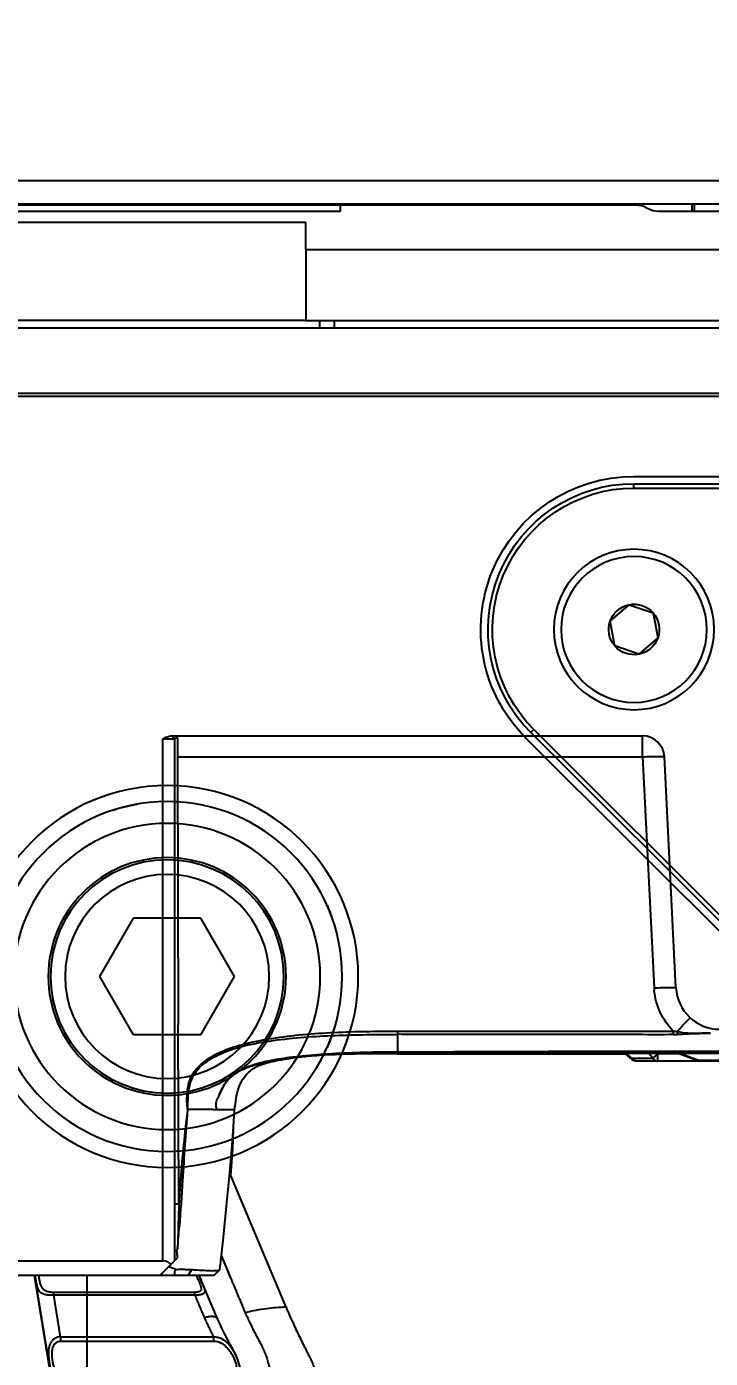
# Model space of a CAD drawing. Header units: millimetres. Extents: x -73584 to -37571, y -61249 to -50748.
# Drawn here: x -54250.9 to -54204, y -59262 to -59170.6 of the extents above; entities that cross this region are included whole.
import ezdxf

# ---------------------------------------------------------------- set-up
doc = ezdxf.new("R2010")
doc.units = ezdxf.units.MM
doc.header["$LTSCALE"] = 200
doc.header["$PDSIZE"] = -1
doc.linetypes.add('DOT_CENTER', pattern=[14, 12, -1, 0, -1])
for name, color, linetype in [('1', 7, 'Continuous'), ('_X2_56FE5C42_X0__01_3127', 7, 'Continuous'), ('DIM', 3, 'Continuous')]:
    doc.layers.add(name, color=color, linetype=linetype)
doc.styles.add('TSSD_Dimension', font='tssdeng.shx', dxfattribs={"width": 0.7, "bigfont": 'hztxt.shx'})
doc.dimstyles.new('TSSD_20_20', dxfattribs={"dimtxt": 60, "dimasz": 20, "dimexe": 20, "dimexo": 50, "dimgap": 20, "dimtad": 1, "dimdec": 0, "dimzin": 0, "dimdsep": 46, "dimtxsty": 'TSSD_Dimension', "dimblk": 'ARCHTICK', "dimcen": 0, "dimdle": 20, "dimclrt": 7, "dimadec": 0, "dimazin": 0, "dimtfac": 1, "dimtdec": 0, "dimtix": 1, "dimtmove": 2, "dimatfit": 3, "dimfxl": 1, "dimtolj": 1, "dimtzin": 0, "dimarcsym": 0})

# ---------------------------------------------------------------- blocks, each defined once
blk = doc.blocks.new('12586')
at = {"color": 7, "linetype": 'Continuous'}
for p, q in [((-40371.546, -54854.821), (-40121.746, -54854.821)), ((-40371.546, -54856.421), (-40121.746, -54856.421)), ((-40296.524, -54856.521), (-40371.233, -54856.521)), ((-40337.958, -54856.521), (-40337.958, -54856.421)), ((-40335.335, -54856.421), (-40335.335, -54856.521)), ((-40334.56, -54856.421), (-40334.56, -54856.521)), ((-40333.401, -54856.521), (-40333.401, -54856.421)), ((-40333.147, -54856.521), (-40333.147, -54856.421)), ((-40316.768, -54856.921), (-40316.768, -54856.521)), ((-40295.808, -54856.69), (-40295.684, -54856.752)), ((-40292.652, -54856.921), (-40292.652, -54856.421)), ((-40292.525, -54856.421), (-40292.525, -54856.921)), ((-40349.524, -54856.921), (-40316.768, -54856.921)), ((-40294.968, -54856.921), (-40265.324, -54856.921)), ((-40347.146, -54857.693), (-40319.146, -54857.693)), ((-40319.146, -54859.55), (-40319.146, -54857.693)), ((-40319.146, -54859.55), (-40319.146, -54864.421)), ((-40319.146, -54859.55), (-40174.146, -54859.55)), ((-40370.397, -54864.921), (-39872.897, -54864.921)), ((-40319.146, -54864.421), (-40367.74, -54864.421)), ((-40319.146, -54864.421), (-40146.146, -54864.421)), ((-40318.207, -54864.421), (-40318.199, -54864.921)), ((-40317.207, -54864.421), (-40317.199, -54864.921)), ((-40328.947, -54928.921), (-40328.947, -54893.121)), ((-40328.947, -54893.121), (-40328.256, -54893.121)), ((-40328.347, -54892.921), (-40296.061, -54892.921)), ((-40328.147, -54893.223), (-40328.147, -54928.921)), ((-40327.947, -54893.039), (-40327.947, -54894.357)), ((-40296.061, -54894.357), (-40296.061, -54892.921)), ((-40327.947, -54894.357), (-40327.897, -54912.721)), ((-40327.947, -54894.357), (-40296.061, -54894.357)), ((-40296.061, -54894.357), (-40295.265, -54910.201)), ((-40293.767, -54910.19), (-40294.563, -54894.346)), ((-40327.847, -54925.037), (-40327.897, -54912.721)), ((-40312.858, -54913.172), (-40312.858, -54913.389)), ((-40312.858, -54913.172), (-40293.938, -54913.172)), ((-40293.938, -54913.4), (-40293.938, -54913.172)), ((-40312.858, -54913.39), (-40312.858, -54914.683)), ((-40318.749, -54914.859), (-40318.566, -54914.845)), ((-40312.858, -54914.689), (-40312.858, -54914.722)), ((-40312.858, -54914.695), (-40312.858, -54914.722)), ((-40297.719, -54914.722), (-40297.258, -54914.722)), ((-40297.719, -54914.723), (-40297.258, -54914.723)), ((-40320.498, -54932.111), (-40324.361, -54922.919)), ((-40329.147, -54929.921), (-40327.959, -54928.734)), ((-40324.93, -54928.605), (-40324.699, -54929.153)), ((-40324.868, -54928.751), (-40324.699, -54929.153)), ((-40339.347, -54928.921), (-40328.947, -54928.921)), ((-40327.289, -54929.512), (-40327.118, -54929.514)), ((-40327.196, -54929.922), (-40326.959, -54929.52)), ((-40325.448, -54929.921), (-40325.034, -54929.544)), ((-40325.034, -54929.544), (-40325.033, -54929.539)), ((-40324.699, -54929.153), (-40324.537, -54929.538)), ((-40324.699, -54929.153), (-40324.537, -54929.538)), ((-40324.537, -54929.538), (-40324.385, -54929.9)), ((-40324.537, -54929.538), (-40324.24, -54930.245)), ((-40325.448, -54929.921), (-40339.147, -54929.921)), ((-40337.754, -54929.921), (-40336.618, -54936.918)), ((-40337.737, -54929.921), (-40336.618, -54936.818)), ((-40325.688, -54931.713), (-40326.442, -54929.921)), ((-40324.385, -54929.9), (-40324.24, -54930.245)), ((-40326.745, -54931.088), (-40336.426, -54931.088)), ((-40335.962, -54934.141), (-40336.426, -54931.278)), ((-40326.745, -54931.278), (-40336.426, -54931.278)), ((-40326.745, -54931.278), (-40326.745, -54931.088)), ((-40325.186, -54932.91), (-40325.688, -54931.713)), ((-40325.186, -54932.91), (-40325.185, -54932.913)), ((-40335.962, -54934.141), (-40335.962, -54934.437)), ((-40335.962, -54934.141), (-40325.467, -54934.141)), ((-40335.962, -54934.437), (-40325.467, -54934.437))]:
    blk.add_line(p, q, dxfattribs=at)
for points in [[(-40324.02, -54918.559), (-40323.969, -54918.141), (-40323.892, -54917.637), (-40323.797, -54917.24), (-40323.688, -54916.925), (-40323.574, -54916.673), (-40323.461, -54916.474), (-40323.351, -54916.316), (-40323.246, -54916.188), (-40323.147, -54916.081), (-40323.054, -54915.992), (-40322.965, -54915.915), (-40322.881, -54915.849), (-40322.797, -54915.788), (-40322.717, -54915.734), (-40322.638, -54915.686), (-40322.563, -54915.642), (-40322.491, -54915.603), (-40322.421, -54915.569), (-40322.352, -54915.536), (-40322.283, -54915.506), (-40322.215, -54915.478), (-40322.147, -54915.452), (-40322.078, -54915.427), (-40322.009, -54915.403), (-40321.942, -54915.381), (-40321.874, -54915.36), (-40321.808, -54915.34), (-40321.744, -54915.321), (-40321.683, -54915.305), (-40321.624, -54915.289), (-40321.567, -54915.275), (-40321.51, -54915.262), (-40321.451, -54915.248), (-40321.392, -54915.235), (-40321.335, -54915.221), (-40321.282, -54915.208), (-40321.236, -54915.196), (-40321.197, -54915.186), (-40321.166, -54915.178), (-40321.139, -54915.172), (-40321.112, -54915.166), (-40321.086, -54915.161), (-40321.059, -54915.157), (-40321.032, -54915.153), (-40321.006, -54915.15), (-40320.98, -54915.148), (-40320.956, -54915.145), (-40320.928, -54915.142), (-40320.886, -54915.135), (-40320.837, -54915.127), (-40320.785, -54915.117), (-40320.731, -54915.107), (-40320.679, -54915.097), (-40320.625, -54915.087), (-40320.568, -54915.077), (-40320.508, -54915.067), (-40320.446, -54915.057), (-40320.381, -54915.047), (-40320.314, -54915.037), (-40320.244, -54915.027), (-40320.171, -54915.017), (-40320.095, -54915.007), (-40320.016, -54914.997)], [(-40321.001, -54915.15), (-40320.98, -54915.148), (-40320.951, -54915.145), (-40320.914, -54915.139), (-40320.87, -54915.133), (-40320.817, -54915.123), (-40320.76, -54915.113), (-40320.707, -54915.102), (-40320.653, -54915.092), (-40320.594, -54915.082), (-40320.532, -54915.071), (-40320.468, -54915.06), (-40320.402, -54915.05), (-40320.333, -54915.039), (-40320.26, -54915.029)], [(-40320.016, -54914.997), (-40319.849, -54914.975), (-40319.758, -54914.963), (-40319.66, -54914.951), (-40319.554, -54914.938), (-40319.441, -54914.925), (-40319.321, -54914.912), (-40319.194, -54914.899), (-40319.061, -54914.886), (-40318.92, -54914.873), (-40318.77, -54914.861), (-40318.611, -54914.848), (-40318.566, -54914.845)], [(-40318.636, -54914.85), (-40318.479, -54914.839), (-40318.381, -54914.833)], [(-40312.858, -54914.689), (-40305.891, -54914.689), (-40298.114, -54914.69), (-40290.673, -54914.687), (-40283.574, -54914.686), (-40276.823, -54914.695), (-40271.462, -54914.642)], [(-40325.03, -54929.544), (-40324.816, -54927.536), (-40324.574, -54925.178), (-40324.378, -54923.117), (-40324.222, -54921.317), (-40324.1, -54919.738), (-40324.019, -54918.559)], [(-40324.289, -54923.09), (-40324.258, -54922.762), (-40324.153, -54921.251), (-40324.094, -54919.884), (-40324.091, -54919.605)], [(-40323.617, -54936.587), (-40323.618, -54936.556), (-40323.633, -54936.355), (-40323.671, -54936.15), (-40323.73, -54935.94), (-40323.806, -54935.724), (-40323.899, -54935.497), (-40324.01, -54935.257), (-40324.145, -54934.994), (-40324.301, -54934.709), (-40324.471, -54934.393), (-40324.666, -54934.004), (-40324.868, -54933.585), (-40325.058, -54933.187), (-40325.185, -54932.913)]]:
    blk.add_lwpolyline(points, dxfattribs=at)
for centre, radius, start, end in [((-40296.524, -54858.121), 1.6, 63.43495, 90), ((-40294.968, -54855.321), 1.6, 243.43495, 270), ((-40296.061, -54894.421), 1.5, 2.87547, 90), ((-40290.585, -54909.949), 4.687, 183.09262, 185.01805), ((-40290.771, -54910.039), 3, 182.87547, 270), ((-40293.557, -54908.993), 4.196, 264.78754, 268.31473), ((-40290.963, -54962.368), 49.059, 90.52193, 91.39901), ((-40295.492, -54880.05), 33.386, 272.66808, 273.1496), ((-40316.322, -54945.584), 30.851, 95.70106, 97.35686), ((-40316.164, -54949.331), 34.569, 94.28837, 95.95561), ((-40231.797, -54930.615), 96.209, 172.79643, 175.6851), ((-39995.716, -54944.696), 332.561, 175.49092, 176.32824), ((-40223.078, -54931.324), 104.957, 175.65747, 176.566), ((-39854.737, -54940.317), 473.353, 178.14159, 178.35098), ((-40492.924, -54914.132), 165.581, 355.16072, 355.69958), ((-39849.247, -54940.67), 478.85, 178.32768, 178.49578), ((-40325.75, -54922.99), 6.921, 246.17275, 247.20999)]:
    blk.add_arc(centre, radius, start, end, dxfattribs=at)
blk.add_ellipse((-40328.947, -54929.721), major_axis=(0.8, 0), ratio=1, start_param=0.785398, end_param=1.570796, dxfattribs=at)
for points, knots in [([(-40328.947, -54893.121), (-40328.804, -54893.05), (-40328.612, -54892.951), (-40328.4, -54892.921), (-40328.347, -54892.921)], [0, 0, 0, 0, 0.749652, 1, 1, 1, 1]), ([(-40328.256, -54893.121), (-40328.256, -54893.071), (-40328.226, -54892.971), (-40328.129, -54892.921), (-40328.084, -54892.921)], [0, 0, 0, 0, 0.525942, 1, 1, 1, 1]), ([(-40328.256, -54893.121), (-40328.227, -54893.121), (-40328.161, -54893.13), (-40328.147, -54893.196), (-40328.147, -54893.223)], [0, 0, 0, 0, 0.514515, 1, 1, 1, 1]), ([(-40328.147, -54893.223), (-40328.147, -54893.176), (-40328.1, -54893.075), (-40327.997, -54893.039), (-40327.947, -54893.039)], [0, 0, 0, 0, 0.485541, 1, 1, 1, 1]), ([(-40296.061, -54894.357), (-40295.87, -54894.348), (-40295.593, -54894.336), (-40295.24, -54894.326), (-40295.017, -54894.322), (-40294.832, -54894.322), (-40294.697, -54894.325), (-40294.611, -54894.331), (-40294.576, -54894.338), (-40294.563, -54894.343), (-40294.563, -54894.346)], [0, 0, 0, 0, 0.38161, 0.554046, 0.705081, 0.829079, 0.921515, 0.978703, 0.993646, 1, 1, 1, 1]), ([(-40295.265, -54910.201), (-40295.082, -54910.192), (-40294.808, -54910.181), (-40294.456, -54910.171), (-40294.221, -54910.166), (-40294.034, -54910.167), (-40293.886, -54910.168), (-40293.82, -54910.179), (-40293.767, -54910.181), (-40293.767, -54910.19)], [0, 0, 0, 0, 0.367238, 0.545804, 0.705333, 0.834646, 0.927747, 0.981577, 1, 1, 1, 1]), ([(-40293.938, -54913.172), (-40294.31, -54912.801), (-40294.935, -54911.924), (-40295.208, -54910.882), (-40295.254, -54910.359)], [0, 0, 0, 0, 0.50003, 1, 1, 1, 1]), ([(-40293.68, -54913.188), (-40293.568, -54913.065), (-40293.403, -54912.887), (-40293.192, -54912.661), (-40293.057, -54912.52), (-40292.947, -54912.408), (-40292.874, -54912.336), (-40292.83, -54912.296), (-40292.808, -54912.276), (-40292.796, -54912.268), (-40292.787, -54912.261), (-40292.785, -54912.263)], [0, 0, 0, 0, 0.38669, 0.565302, 0.719937, 0.841748, 0.928934, 0.95954, 0.981501, 0.994867, 1, 1, 1, 1]), ([(-40327.247, -54918.551), (-40327.286, -54918.194), (-40327.32, -54917.476), (-40327.153, -54916.575), (-40326.8, -54915.944), (-40326.325, -54915.4), (-40325.587, -54914.871), (-40324.606, -54914.419), (-40323.236, -54913.977), (-40321.466, -54913.642), (-40319.324, -54913.385), (-40317.171, -54913.24), (-40315.015, -54913.18), (-40313.577, -54913.171), (-40312.858, -54913.172)], [0, 0, 0, 0, 0.062445, 0.12473, 0.155975, 0.187239, 0.249651, 0.312154, 0.37468, 0.499703, 0.62477, 0.749843, 0.87492, 1, 1, 1, 1]), ([(-40293.68, -54913.188), (-40293.679, -54913.207), (-40293.673, -54913.273), (-40293.666, -54913.339), (-40293.658, -54913.386)], [0, 0, 0, 0, 0.283938, 1, 1, 1, 1]), ([(-40327.245, -54918.551), (-40327.226, -54918.196), (-40327.219, -54917.661), (-40327.119, -54916.954), (-40326.97, -54916.438), (-40326.708, -54915.966), (-40326.343, -54915.57), (-40325.921, -54915.237), (-40325.311, -54914.866), (-40324.494, -54914.507), (-40323.133, -54914.089), (-40321.376, -54913.789), (-40319.254, -54913.569), (-40317.124, -54913.454), (-40314.991, -54913.405), (-40313.569, -54913.391), (-40312.858, -54913.39)], [0, 0, 0, 0, 0.062398, 0.093832, 0.125224, 0.156316, 0.187701, 0.219205, 0.250473, 0.312911, 0.375401, 0.500305, 0.625223, 0.750147, 0.875072, 1, 1, 1, 1]), ([(-40293.938, -54913.4), (-40294.734, -54913.437), (-40296.321, -54913.392), (-40298.687, -54913.41), (-40301.036, -54913.412), (-40303.38, -54913.409), (-40305.73, -54913.405), (-40308.89, -54913.398), (-40311.268, -54913.394), (-40312.858, -54913.389)], [0, 0, 0, 0, 0.126307, 0.251436, 0.375225, 0.498844, 0.622982, 0.747819, 1, 1, 1, 1]), ([(-40325.084, -54917.552), (-40324.988, -54917.309), (-40324.769, -54916.828), (-40324.235, -54916.236), (-40323.566, -54915.809), (-40322.828, -54915.531), (-40322.072, -54915.32), (-40321.049, -54915.104), (-40320.27, -54915.003), (-40319.751, -54914.948)], [0, 0, 0, 0, 0.12477, 0.249856, 0.37523, 0.500307, 0.625349, 0.75019, 1, 1, 1, 1]), ([(-40320.272, -54914.987), (-40320.75, -54915.049), (-40321.466, -54915.162), (-40322.404, -54915.386), (-40323.094, -54915.606), (-40323.754, -54915.9), (-40324.268, -54916.228), (-40324.592, -54916.589), (-40324.837, -54917.004), (-40324.975, -54917.338), (-40325.084, -54917.552)], [0, 0, 0, 0, 0.250247, 0.375387, 0.500524, 0.625622, 0.750628, 0.813002, 0.875425, 1, 1, 1, 1]), ([(-40316.86, -54914.766), (-40316.99, -54914.77), (-40317.497, -54914.787), (-40318.004, -54914.813), (-40318.38, -54914.837)], [0, 0, 0, 0, 0.25741, 1, 1, 1, 1]), ([(-40312.858, -54914.722), (-40313.207, -54914.722), (-40314.541, -54914.724), (-40315.875, -54914.735), (-40316.86, -54914.766)], [0, 0, 0, 0, 0.261273, 1, 1, 1, 1]), ([(-40312.858, -54914.598), (-40309.409, -54914.574), (-40302.51, -54914.548), (-40292.163, -54914.549), (-40281.814, -54914.568), (-40274.914, -54914.617), (-40271.463, -54914.56)], [0, 0, 0, 0, 0.249997, 0.499986, 0.749874, 1, 1, 1, 1]), ([(-40325.246, -54917.84), (-40325.267, -54917.899), (-40325.306, -54918.053), (-40325.33, -54918.301), (-40325.277, -54918.482), (-40325.237, -54918.559)], [0, 0, 0, 0, 0.25726, 0.644713, 1, 1, 1, 1]), ([(-40325.084, -54917.552), (-40325.109, -54917.604), (-40325.149, -54917.705), (-40325.203, -54917.808), (-40325.246, -54917.84)], [0, 0, 0, 0, 0.521184, 1, 1, 1, 1]), ([(-40325.237, -54918.559), (-40325.38, -54918.558), (-40326.05, -54918.551), (-40326.72, -54918.546), (-40327.247, -54918.551)], [0, 0, 0, 0, 0.213312, 1, 1, 1, 1]), ([(-40324.019, -54918.559), (-40324.022, -54918.556), (-40324.042, -54918.563), (-40324.079, -54918.556), (-40324.153, -54918.561), (-40324.266, -54918.56), (-40324.43, -54918.562), (-40324.648, -54918.562), (-40324.923, -54918.562), (-40325.126, -54918.56), (-40325.237, -54918.559)], [0, 0, 0, 0, 0.010273, 0.041822, 0.098233, 0.18924, 0.322854, 0.501563, 0.726719, 1, 1, 1, 1]), ([(-40327.847, -54925.037), (-40327.885, -54925.037), (-40327.955, -54925.038), (-40328.039, -54925.039), (-40328.092, -54925.042), (-40328.122, -54925.044), (-40328.135, -54925.047), (-40328.147, -54925.048), (-40328.147, -54925.05)], [0, 0, 0, 0, 0.381119, 0.705341, 0.829466, 0.921695, 0.978961, 1, 1, 1, 1]), ([(-40327.932, -54928.106), (-40327.952, -54928.125), (-40327.984, -54928.152), (-40328.006, -54928.203), (-40328.003, -54928.245), (-40327.995, -54928.285), (-40327.991, -54928.34), (-40327.981, -54928.435), (-40327.964, -54928.57), (-40327.96, -54928.679), (-40327.96, -54928.734)], [0, 0, 0, 0, 0.12706, 0.187143, 0.248664, 0.312952, 0.375638, 0.499933, 0.749893, 1, 1, 1, 1]), ([(-40328.147, -54929.901), (-40328.14, -54929.869), (-40328.127, -54929.805), (-40328.124, -54929.707), (-40328.101, -54929.61), (-40328.066, -54929.552), (-40328.057, -54929.519)], [0, 0, 0, 0, 0.247739, 0.495104, 0.743747, 1, 1, 1, 1]), ([(-40327.853, -54929.507), (-40327.82, -54929.506), (-40327.691, -54929.503), (-40327.563, -54929.505), (-40327.467, -54929.507)], [0, 0, 0, 0, 0.256625, 1, 1, 1, 1]), ([(-40326.959, -54929.52), (-40326.926, -54929.523), (-40326.795, -54929.532), (-40326.664, -54929.541), (-40326.566, -54929.547)], [0, 0, 0, 0, 0.257818, 1, 1, 1, 1]), ([(-40326.566, -54929.547), (-40326.372, -54929.559), (-40326.03, -54929.581), (-40325.688, -54929.6), (-40325.54, -54929.6)], [0, 0, 0, 0, 0.568249, 1, 1, 1, 1]), ([(-40325.54, -54929.6), (-40325.431, -54929.6), (-40325.268, -54929.59), (-40325.107, -54929.567), (-40325.056, -54929.552)], [0, 0, 0, 0, 0.671937, 1, 1, 1, 1]), ([(-40325.056, -54929.552), (-40325.053, -54929.551), (-40325.046, -54929.549), (-40325.038, -54929.547), (-40325.034, -54929.543)], [0, 0, 0, 0, 0.349074, 1, 1, 1, 1]), ([(-40336.426, -54931.278), (-40336.485, -54931.282), (-40336.599, -54931.283), (-40336.766, -54931.278), (-40336.919, -54931.264), (-40337.056, -54931.236), (-40337.174, -54931.195), (-40337.275, -54931.142), (-40337.359, -54931.076), (-40337.427, -54930.994), (-40337.48, -54930.896), (-40337.523, -54930.785), (-40337.559, -54930.663), (-40337.604, -54930.483), (-40337.649, -54930.235), (-40337.673, -54930.03), (-40337.682, -54929.921)], [0, 0, 0, 0, 0.080048, 0.156916, 0.227572, 0.290872, 0.347279, 0.398175, 0.445773, 0.493036, 0.543228, 0.597631, 0.655706, 0.717041, 0.851301, 1, 1, 1, 1]), ([(-40336.426, -54931.088), (-40336.508, -54931.089), (-40336.666, -54931.081), (-40336.888, -54931.035), (-40337.074, -54930.94), (-40337.208, -54930.795), (-40337.298, -54930.614), (-40337.362, -54930.405), (-40337.409, -54930.171), (-40337.43, -54930.007), (-40337.438, -54929.921)], [0, 0, 0, 0, 0.138053, 0.267933, 0.380521, 0.485823, 0.596714, 0.719504, 0.854686, 1, 1, 1, 1]), ([(-40326.745, -54931.278), (-40326.656, -54931.269), (-40326.524, -54931.262), (-40326.359, -54931.235), (-40326.256, -54931.209), (-40326.171, -54931.177), (-40326.107, -54931.136), (-40326.065, -54931.084), (-40326.046, -54931.023), (-40326.046, -54930.955), (-40326.066, -54930.849), (-40326.118, -54930.702), (-40326.195, -54930.509), (-40326.253, -54930.373), (-40326.283, -54930.301)], [0, 0, 0, 0, 0.174752, 0.253613, 0.322798, 0.380652, 0.427806, 0.468006, 0.506693, 0.548981, 0.597673, 0.713827, 0.848791, 1, 1, 1, 1]), ([(-40326.359, -54930.63), (-40326.348, -54930.663), (-40326.329, -54930.728), (-40326.312, -54930.821), (-40326.314, -54930.894), (-40326.332, -54930.944), (-40326.36, -54930.988), (-40326.42, -54931.033), (-40326.513, -54931.062), (-40326.623, -54931.081), (-40326.703, -54931.087), (-40326.745, -54931.088)], [0, 0, 0, 0, 0.137944, 0.259565, 0.365033, 0.413867, 0.462539, 0.567749, 0.692729, 0.835625, 1, 1, 1, 1]), ([(-40326.664, -54929.921), (-40326.649, -54929.952), (-40326.592, -54930.071), (-40326.537, -54930.191), (-40326.498, -54930.281)], [0, 0, 0, 0, 0.258406, 1, 1, 1, 1]), ([(-40326.498, -54930.281), (-40326.471, -54930.341), (-40326.423, -54930.456), (-40326.378, -54930.573), (-40326.359, -54930.63)], [0, 0, 0, 0, 0.525346, 1, 1, 1, 1]), ([(-40326.283, -54930.301), (-40326.296, -54930.27), (-40326.349, -54930.143), (-40326.402, -54930.017), (-40326.444, -54929.921)], [0, 0, 0, 0, 0.242005, 1, 1, 1, 1]), ([(-40324.24, -54930.245), (-40324.162, -54930.432), (-40324.004, -54930.805), (-40323.769, -54931.366), (-40323.533, -54931.926), (-40323.378, -54932.301), (-40323.298, -54932.487)], [0, 0, 0, 0, 0.250007, 0.500001, 0.750007, 1, 1, 1, 1]), ([(-40336.426, -54931.278), (-40336.424, -54931.239), (-40336.421, -54931.175), (-40336.422, -54931.111), (-40336.426, -54931.088)], [0, 0, 0, 0, 0.625188, 1, 1, 1, 1]), ([(-40326.745, -54931.278), (-40326.638, -54931.534), (-40326.425, -54932.047), (-40326.212, -54932.561), (-40326.1, -54932.815)], [0, 0, 0, 0, 0.499877, 1, 1, 1, 1]), ([(-40323.298, -54932.487), (-40323.274, -54932.54), (-40323.226, -54932.648), (-40323.149, -54932.807), (-40323.073, -54932.966), (-40322.972, -54933.179), (-40322.844, -54933.444), (-40322.715, -54933.709), (-40322.607, -54933.919), (-40322.495, -54934.127), (-40322.351, -54934.386), (-40322.185, -54934.699), (-40322.033, -54935.018), (-40321.897, -54935.342), (-40321.78, -54935.672), (-40321.688, -54936.009), (-40321.63, -54936.351), (-40321.61, -54936.697), (-40321.634, -54937.044), (-40321.703, -54937.386), (-40321.858, -54937.831), (-40322.164, -54938.351), (-40322.647, -54938.901), (-40323.206, -54939.391), (-40323.814, -54939.837), (-40324.46, -54940.241), (-40325.361, -54940.733), (-40326.547, -54941.261), (-40328.035, -54941.757), (-40329.577, -54942.105), (-40331.158, -54942.288), (-40332.751, -54942.272), (-40334.063, -54942.058), (-40335.062, -54941.734), (-40335.768, -54941.413), (-40336.416, -54941.008), (-40336.987, -54940.523), (-40337.475, -54939.972), (-40337.743, -54939.567), (-40337.861, -54939.358)], [0, 0, 0, 0, 0.007319, 0.014658, 0.021996, 0.02933, 0.044007, 0.0587, 0.066059, 0.073431, 0.088193, 0.102925, 0.117593, 0.132199, 0.146737, 0.161195, 0.175597, 0.189957, 0.204323, 0.218747, 0.233288, 0.262895, 0.293241, 0.324136, 0.35544, 0.387085, 0.418987, 0.483391, 0.548489, 0.614137, 0.680168, 0.746326, 0.812159, 0.844778, 0.877001, 0.908631, 0.939653, 0.970106, 1, 1, 1, 1]), ([(-40320.498, -54932.111), (-40320.946, -54932.113), (-40321.89, -54932.189), (-40322.817, -54932.37), (-40323.298, -54932.487)], [0, 0, 0, 0, 0.475266, 1, 1, 1, 1]), ([(-40320.498, -54932.111), (-40320.337, -54932.494), (-40320.02, -54933.21), (-40319.541, -54934.209), (-40319.103, -54935.086), (-40318.719, -54935.866), (-40318.399, -54936.578), (-40318.163, -54937.246), (-40318.019, -54937.887), (-40317.986, -54938.309), (-40317.986, -54938.514)], [0, 0, 0, 0, 0.179958, 0.339038, 0.479793, 0.604647, 0.716117, 0.817296, 0.911151, 1, 1, 1, 1]), ([(-40326.1, -54932.815), (-40326.004, -54932.783), (-40325.813, -54932.735), (-40325.574, -54932.72), (-40325.404, -54932.747), (-40325.305, -54932.785), (-40325.229, -54932.839), (-40325.196, -54932.886), (-40325.186, -54932.91)], [0, 0, 0, 0, 0.308808, 0.597772, 0.721881, 0.828651, 0.919835, 1, 1, 1, 1]), ([(-40326.1, -54932.815), (-40326.05, -54932.928), (-40325.945, -54933.15), (-40325.787, -54933.481), (-40325.629, -54933.811), (-40325.522, -54934.031), (-40325.467, -54934.141)], [0, 0, 0, 0, 0.252985, 0.500349, 0.7498, 1, 1, 1, 1]), ([(-40335.962, -54934.141), (-40336.094, -54934.14), (-40336.299, -54934.199), (-40336.505, -54934.369), (-40336.626, -54934.529), (-40336.711, -54934.712), (-40336.759, -54934.908), (-40336.781, -54935.108), (-40336.784, -54935.308), (-40336.775, -54935.504), (-40336.757, -54935.693), (-40336.737, -54935.845), (-40336.717, -54935.961), (-40336.702, -54936.045), (-40336.687, -54936.126), (-40336.67, -54936.205), (-40336.651, -54936.279), (-40336.63, -54936.349), (-40336.611, -54936.405), (-40336.595, -54936.448), (-40336.582, -54936.479), (-40336.569, -54936.509), (-40336.555, -54936.539), (-40336.544, -54936.566), (-40336.536, -54936.585), (-40336.529, -54936.593), (-40336.525, -54936.595)], [0, 0, 0, 0, 0.136328, 0.204482, 0.272572, 0.340836, 0.409789, 0.478846, 0.547382, 0.61464, 0.680058, 0.742363, 0.771986, 0.801201, 0.829906, 0.857355, 0.883405, 0.908412, 0.932496, 0.944132, 0.955464, 0.966597, 0.977962, 0.990012, 0.995708, 1, 1, 1, 1]), ([(-40325.467, -54934.141), (-40325.475, -54934.19), (-40325.481, -54934.289), (-40325.474, -54934.388), (-40325.467, -54934.437)], [0, 0, 0, 0, 0.500454, 1, 1, 1, 1]), ([(-40325.467, -54934.141), (-40325.37, -54934.134), (-40325.173, -54934.155), (-40324.809, -54934.295), (-40324.503, -54934.548), (-40324.26, -54934.851), (-40324.049, -54935.177), (-40323.923, -54935.438), (-40323.85, -54935.614)], [0, 0, 0, 0, 0.125966, 0.251024, 0.500353, 0.626727, 0.753161, 1, 1, 1, 1]), ([(-40336.29, -54936.414), (-40336.334, -54936.349), (-40336.404, -54936.196), (-40336.47, -54935.94), (-40336.518, -54935.654), (-40336.542, -54935.346), (-40336.531, -54935.08), (-40336.484, -54934.873), (-40336.427, -54934.729), (-40336.341, -54934.605), (-40336.229, -54934.511), (-40336.1, -54934.453), (-40336.008, -54934.439), (-40335.962, -54934.437)], [0, 0, 0, 0, 0.101584, 0.215989, 0.342844, 0.478342, 0.617152, 0.686003, 0.753044, 0.817899, 0.88017, 0.940038, 1, 1, 1, 1]), ([(-40325.467, -54934.437), (-40325.286, -54934.416), (-40324.997, -54934.51), (-40324.693, -54934.73), (-40324.486, -54934.939), (-40324.31, -54935.17), (-40324.163, -54935.413), (-40324.044, -54935.658), (-40323.952, -54935.894), (-40323.905, -54936.085), (-40323.902, -54936.227), (-40323.918, -54936.321), (-40323.956, -54936.407), (-40324.018, -54936.48), (-40324.102, -54936.539), (-40324.241, -54936.606), (-40324.447, -54936.662), (-40324.716, -54936.702), (-40325.001, -54936.721), (-40325.195, -54936.721), (-40325.291, -54936.717)], [0, 0, 0, 0, 0.131591, 0.201498, 0.271859, 0.341776, 0.41038, 0.476404, 0.537912, 0.592543, 0.61695, 0.639601, 0.661262, 0.683446, 0.707695, 0.734475, 0.794483, 0.860672, 0.930509, 1, 1, 1, 1])]:
    blk.add_open_spline(points, degree=3, knots=knots, dxfattribs=at)
for points in [[(-40293.68, -54913.188), (-40293.203, -54913.303), (-40292.703, -54913.309), (-40292.212, -54913.311)], [(-40293.658, -54913.386), (-40293.159, -54913.359), (-40292.66, -54913.336), (-40292.161, -54913.324)], [(-40292.212, -54913.311), (-40291.945, -54913.313), (-40291.677, -54913.311), (-40291.41, -54913.311)], [(-40317.359, -54914.729), (-40318.036, -54914.768), (-40318.712, -54914.818), (-40319.387, -54914.886)], [(-40318.566, -54914.845), (-40316.667, -54914.709), (-40314.762, -54914.68), (-40312.858, -54914.678)], [(-40312.858, -54914.599), (-40314.359, -54914.611), (-40315.861, -54914.642), (-40317.359, -54914.729)], [(-40312.858, -54914.722), (-40307.812, -54914.722), (-40302.766, -54914.723), (-40297.719, -54914.723)], [(-40327.594, -54923.398), (-40327.662, -54924.448), (-40327.73, -54925.498), (-40327.809, -54926.548)], [(-40328.057, -54929.519), (-40328.181, -54929.467), (-40328.307, -54929.422), (-40328.431, -54929.37)], [(-40328.059, -54929.514), (-40327.991, -54929.512), (-40327.922, -54929.509), (-40327.853, -54929.507)], [(-40327.467, -54929.507), (-40327.408, -54929.509), (-40327.348, -54929.511), (-40327.289, -54929.512)], [(-40327.118, -54929.514), (-40327.065, -54929.515), (-40327.012, -54929.517), (-40326.959, -54929.52)]]:
    blk.add_open_spline(points, degree=3, dxfattribs=at)
at = {"layer": '_X2_56FE5C42_X0__01_3127', "color": 7, "linetype": 'Continuous'}
for p, q in [((-40297.297, -54914.69), (-40296.783, -54915.109)), ((-40297.22, -54914.69), (-40296.814, -54915.021)), ((-40296.814, -54915.021), (-40295.357, -54915.021)), ((-40295.357, -54915.021), (-40295.645, -54914.689)), ((-40295.011, -54914.721), (-40295.357, -54915.021)), ((-40295.039, -54914.689), (-40295.011, -54914.721)), ((-40295.011, -54915.221), (-40295.011, -54914.721)), ((-40293.525, -54914.721), (-40295.011, -54914.721)), ((-40293.61, -54914.689), (-40292.288, -54915.189)), ((-40293.497, -54914.689), (-40292.229, -54915.168)), ((-40292.229, -54915.168), (-40290.16, -54915.168)), ((-40266.826, -54915.221), (-40296.467, -54915.221)), ((-40292.288, -54915.189), (-40292.288, -54915.189))]:
    blk.add_line(p, q, dxfattribs=at)
blk.add_lwpolyline([(-40292.288, -54915.189), (-40292.271, -54915.195), (-40292.192, -54915.214), (-40292.111, -54915.221)], dxfattribs=at)
for centre, radius, start, end in [((-40296.406, -54914.756), 0.486, 212.98319, 221.5186), ((-40296.467, -54914.721), 0.5, 230.81712, 270)]:
    blk.add_arc(centre, radius, start, end, dxfattribs=at)
for points, knots in [([(-40296.814, -54915.021), (-40296.814, -54915.039), (-40296.812, -54915.071), (-40296.794, -54915.1), (-40296.783, -54915.109)], [0, 0, 0, 0, 0.555208, 1, 1, 1, 1]), ([(-40296.662, -54915.168), (-40296.672, -54915.162), (-40296.711, -54915.137), (-40296.747, -54915.105), (-40296.77, -54915.079)], [0, 0, 0, 0, 0.246186, 1, 1, 1, 1]), ([(-40296.467, -54915.221), (-40296.501, -54915.221), (-40296.569, -54915.212), (-40296.632, -54915.185), (-40296.662, -54915.168)], [0, 0, 0, 0, 0.495593, 1, 1, 1, 1]), ([(-40295.357, -54915.021), (-40295.319, -54915.08), (-40295.241, -54915.158), (-40295.112, -54915.212), (-40295.044, -54915.221), (-40295.011, -54915.221)], [0, 0, 0, 0, 0.5117, 0.757987, 1, 1, 1, 1]), ([(-40292.229, -54915.168), (-40292.234, -54915.169), (-40292.244, -54915.171), (-40292.258, -54915.174), (-40292.269, -54915.177), (-40292.279, -54915.18), (-40292.285, -54915.182), (-40292.289, -54915.184), (-40292.291, -54915.187), (-40292.289, -54915.188), (-40292.288, -54915.189)], [0, 0, 0, 0, 0.237685, 0.444707, 0.619302, 0.759451, 0.862411, 0.926345, 0.957318, 1, 1, 1, 1]), ([(-40292.026, -54915.221), (-40292.043, -54915.221), (-40292.114, -54915.216), (-40292.182, -54915.194), (-40292.229, -54915.168)], [0, 0, 0, 0, 0.244695, 1, 1, 1, 1])]:
    blk.add_open_spline(points, degree=3, knots=knots, dxfattribs=at)
at = {"layer": 'DIM', "color": 3}
blk.add_line((-40334.147, -54929.921), (-40334.147, -54944.921), dxfattribs=at)
blk = doc.blocks.new('COUNTERSUNK-HEAD-HEXAGON-SOCKET-BOLTS_DIN-7991_M5x12_A2-70_STAINLESS-STEEL_4__342', base_point=(838.75, -3.18))
at = {"color": 7, "linetype": 'Continuous'}
for p, q in [((842.439, 2.951), (842.114, 1.25)), ((844.074, 3.521), (842.439, 2.951)), ((845.386, 2.39), (844.074, 3.521)), ((845.061, 0.688), (845.386, 2.39)), ((842.114, 1.25), (843.426, 0.118)), ((843.426, 0.118), (845.061, 0.688))]:
    blk.add_line(p, q, dxfattribs=at)
blk.add_circle((843.75, 1.82), 5, dxfattribs=at)
for start, end in [(139.20982, 199.20982), (79.20982, 139.20982), (19.20982, 79.20982), (319.20982, 19.20982), (199.20982, 259.20982), (259.20982, 319.20982)]:
    blk.add_arc((843.75, 1.82), 1.732, start, end, dxfattribs=at)
blk = doc.blocks.new('23-D1025-B_LOCK_PIN_PLATE_Absen-PL_2__346', base_point=(803.75, -23.18))
at = {"color": 7, "linetype": 'Continuous'}
for p, q in [((843.75, 11.82), (813.75, 11.82)), ((843.75, 11.52), (813.75, 11.52)), ((806.679, -5.251), (821.679, -20.251)), ((806.891, -5.039), (821.891, -20.039)), ((835.609, -20.039), (850.609, -5.039)), ((835.821, -20.251), (850.821, -5.251))]:
    blk.add_line(p, q, dxfattribs=at)
at = {"color": 140, "linetype": 'Continuous'}
for p, q in [((813.75, 11.52), (813.75, 11.82)), ((843.75, 11.52), (843.75, 11.82)), ((806.891, -5.039), (806.679, -5.251)), ((850.609, -5.039), (850.821, -5.251)), ((821.891, -20.039), (821.679, -20.251)), ((835.609, -20.039), (835.821, -20.251))]:
    blk.add_line(p, q, dxfattribs=at)
at = {"color": 7, "linetype": 'Continuous'}
for centre, radius in [((813.75, 1.82), 5.5), ((828.75, 1.82), 6), ((843.75, 1.82), 5.5), ((828.75, -13.18), 5.5)]:
    blk.add_circle(centre, radius, dxfattribs=at)
at = {"color": 140, "linetype": 'Continuous'}
for radius in [6.3, 5.903, 4.161, 3.18]:
    blk.add_circle((828.75, 1.82), radius, dxfattribs=at)
at = {"color": 7, "linetype": 'Continuous'}
for centre, radius, start, end in [((813.75, 1.82), 10, 90, 225), ((813.75, 1.82), 9.7, 90, 225), ((843.75, 1.82), 10, 315, 90), ((843.75, 1.82), 9.7, 315, 90), ((828.75, -13.18), 9.7, 225, 315), ((828.75, -13.18), 10, 225, 315)]:
    blk.add_arc(centre, radius, start, end, dxfattribs=at)
at = {"layer": '1', "color": 1, "linetype": 'DOT_CENTER'}
for p, q in [((828.75, 10.12), (828.75, -6.48)), ((837.05, 1.82), (820.45, 1.82))]:
    blk.add_line(p, q, dxfattribs=at)
blk = doc.blocks.new('PH_23_COMPONENTS_BASESTAND-0_5m_Absen-PL__347', base_point=(431.261, -23.18))
for name, p in [('23-D1025-B_LOCK_PIN_PLATE_Absen-PL_2__346', (803.75, -23.18)), ('COUNTERSUNK-HEAD-HEXAGON-SOCKET-BOLTS_DIN-7991_M5x12_A2-70_STAINLESS-STEEL_4__342', (838.75, -3.18))]:
    blk.add_blockref(name, p)
blk = doc.blocks.new('P01_LEG_M16xL80mm_STAINLESS-STEEL__358', base_point=(867.75, -29.98))
at = {"color": 7, "linetype": 'Continuous'}
for p, q in [((871.131, -21.98), (873.441, -17.98)), ((873.441, -17.98), (878.059, -17.98)), ((880.369, -21.98), (878.059, -17.98)), ((873.441, -25.98), (871.131, -21.98)), ((878.059, -25.98), (880.369, -21.98)), ((873.441, -25.98), (878.059, -25.98))]:
    blk.add_line(p, q, dxfattribs=at)
for radius in [8, 7]:
    blk.add_circle((875.75, -21.98), radius, dxfattribs=at)
blk = doc.blocks.new('23-B0029-B_ADJUSTABLE-M16xL80_FOOT-Ø64-STAINLESS-STEEL__359', base_point=(867.75, -29.98))
blk.add_blockref('P01_LEG_M16xL80mm_STAINLESS-STEEL__358', (867.75, -29.98))
blk = doc.blocks.new('23-D0466-B_FOOT-FLANGE_BASESTAND_Absen-M2_9__360', base_point=(864.474, -32.48))
at = {"color": 7, "linetype": 'Continuous'}
for radius in [10.5, 8.15]:
    blk.add_circle((875.75, -21.98), radius, dxfattribs=at)
for start, end in [(72.00008, 80.00013), (155.99992, 159.99991), (199.99998, 203.99999)]:
    blk.add_arc((875.75, -21.98), 12, start, end, dxfattribs=at)
blk = doc.blocks.new('PH_23_FOOT-FLANGE_Absen-M2_9__361', base_point=(864.474, -32.48))
blk.add_blockref('23-D0466-B_FOOT-FLANGE_BASESTAND_Absen-M2_9__360', (864.474, -32.48))
blk = doc.blocks.new('23-A0234-B_FOOT_BASESTAND_Absen-M2_9_2__362', base_point=(864.474, -32.48))
for name, p in [('PH_23_FOOT-FLANGE_Absen-M2_9__361', (864.474, -32.48)), ('23-B0029-B_ADJUSTABLE-M16xL80_FOOT-Ø64-STAINLESS-STEEL__359', (867.75, -29.98))]:
    blk.add_blockref(name, p)
blk = doc.blocks.new('23-D1020-B_EXTRUSION-MAIN-BODY_BASESTAND-0_5m_Absen-PL__363', base_point=(418.75, -61.98))
at = {"color": 7, "linetype": 'Continuous'}
for p, q in [((892.007, 18.02), (441.246, 18.02)), ((892.007, 17.82), (441.246, 17.82)), ((843.75, 12.32), (813.75, 12.32)), ((836.175, -20.605), (851.175, -5.605))]:
    blk.add_line(p, q, dxfattribs=at)
for radius in [13.1, 12]:
    blk.add_circle((875.75, -21.98), radius, dxfattribs=at)
blk.add_arc((843.75, 1.82), 10.5, 315, 90, dxfattribs=at)
blk = doc.blocks.new('Top1', base_point=(668.75, -75.52))
for name, p in [('23-D1020-B_EXTRUSION-MAIN-BODY_BASESTAND-0_5m_Absen-PL__363', (418.75, -61.98)), ('PH_23_COMPONENTS_BASESTAND-0_5m_Absen-PL__347', (431.261, -23.18)), ('23-A0234-B_FOOT_BASESTAND_Absen-M2_9_2__362', (864.474, -32.48))]:
    blk.add_blockref(name, p)
blk = doc.blocks.new('*U1115')
at = {"xscale": -1, "rotation": 359.9999999999976}
blk.add_blockref('Top1', (0, -53.713), dxfattribs=at)
at = {"layer": 'DIM', "color": 0}
blk.add_blockref('12586', (40121.647, 54909.248), dxfattribs=at)
blk = doc.blocks.new('*U1116')
at = {"layer": 'DIM', "color": 0, "linetype": 'ByBlock', "lineweight": -2, "transparency": 16777216}
blk.add_blockref('*U1115', (500, 0), dxfattribs=at)
blk = doc.blocks.new('_ArchTick')
at = {"color": 0, "linetype": 'ByBlock'}
blk.add_lwpolyline([(-0.7071, -0.7071, 0.5, 0.5, 0), (0.7071, 0.7071, 0.5, 0.5, 0)], format="xyseb", dxfattribs=at)
blk = doc.blocks.new('*D1117')
at = {"layer": 'Defpoints', "color": 0, "transparency": 16777216}
for p in [(-50284.278, -58628.787), (-54784.278, -59170.638), (-50284.278, -59170.638)]:
    blk.add_point(p, dxfattribs=at)
at = {"layer": 'DIM', "color": 0, "lineweight": -2, "transparency": 16777216}
for p, q in [((-54784.278, -59120.638), (-54784.278, -58608.787)), ((-50284.278, -59120.638), (-50284.278, -58608.787)), ((-54804.278, -58628.787), (-50264.278, -58628.787))]:
    blk.add_line(p, q, dxfattribs=at)
at = {"layer": 'DIM', "color": 0, "lineweight": -2, "transparency": 16777216, "xscale": 20, "yscale": 20, "zscale": 20, "rotation": 180}
blk.add_blockref('_ArchTick', (-54784.278, -58628.787), dxfattribs=at)
at = {"layer": 'DIM', "color": 0, "lineweight": -2, "transparency": 16777216, "xscale": 20, "yscale": 20, "zscale": 20}
blk.add_blockref('_ArchTick', (-50284.278, -58628.787), dxfattribs=at)
at = {"layer": 'DIM', "color": 7, "transparency": 16777216, "insert": (-52534.278, -58577.633), "char_height": 60, "attachment_point": 5, "style": 'TSSD_Dimension'}
blk.add_mtext('\\A1;4500 [14\'-9 1/4"]', dxfattribs=at)
blk = doc.blocks.new('*D1119')
at = {"layer": 'Defpoints', "color": 0, "transparency": 16777216}
for p in [(-53784.278, -58909.258), (-54284.278, -59170.638), (-53784.278, -59170.638)]:
    blk.add_point(p, dxfattribs=at)
at = {"layer": 'DIM', "color": 0, "lineweight": -2, "transparency": 16777216}
for p, q in [((-54284.278, -59120.638), (-54284.278, -58889.258)), ((-53784.278, -59120.638), (-53784.278, -58889.258)), ((-54304.278, -58909.258), (-53764.278, -58909.258))]:
    blk.add_line(p, q, dxfattribs=at)
at = {"layer": 'DIM', "color": 0, "lineweight": -2, "transparency": 16777216, "xscale": 20, "yscale": 20, "zscale": 20, "rotation": 180}
blk.add_blockref('_ArchTick', (-54284.278, -58909.258), dxfattribs=at)
at = {"layer": 'DIM', "color": 0, "lineweight": -2, "transparency": 16777216, "xscale": 20, "yscale": 20, "zscale": 20}
blk.add_blockref('_ArchTick', (-53784.278, -58909.258), dxfattribs=at)
at = {"layer": 'DIM', "color": 7, "transparency": 16777216, "insert": (-54034.278, -58858.104), "char_height": 60, "attachment_point": 5, "style": 'TSSD_Dimension'}
blk.add_mtext('\\A1;500 [1\'-7 3/4"]', dxfattribs=at)

msp = doc.modelspace()

# ---------------------------------------------------------------- block references
at = {"layer": 'DIM', "color": 0}
msp.add_blockref('*U1116', (-54534.278, -59235.614), dxfattribs=at)

# ---------------------------------------------------------------- dimensions: what is measured, and where the dimension line sits
at = {"layer": 'DIM'}
for base, p1, p2, picture, middle in [((-50284.278, -58628.787), (-54784.278, -59170.638), (-50284.278, -59170.638), '*D1117', (-52534.278, -58577.633)), ((-53784.278, -58909.258), (-54284.278, -59170.638), (-53784.278, -59170.638), '*D1119', (-54034.278, -58858.104))]:
    dim = msp.add_linear_dim(base=base, p1=p1, p2=p2, dimstyle='TSSD_20_20', dxfattribs=at)
    dim.commit()
    dim.dimension.update_dxf_attribs({"geometry": picture, "text_midpoint": middle})

doc.saveas('drawing.dxf')
